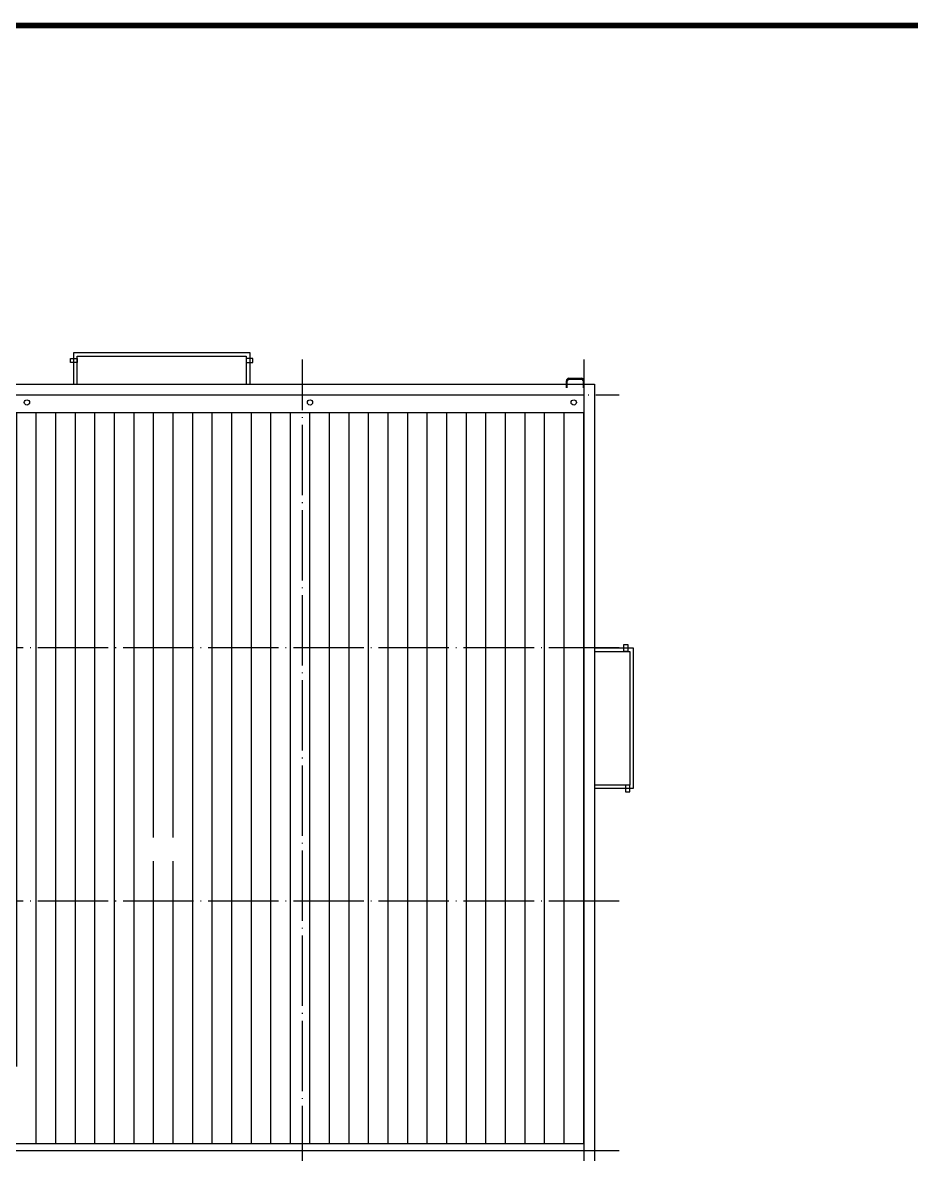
# Model space of a CAD drawing. Extents: x 1036631 to 1215829, y 514619 to 909419.
# Drawn here: x 1165314 to 1190571, y 682519 to 714699 of the extents above; entities that cross this region are included whole.
import ezdxf

# ---------------------------------------------------------------- set-up
doc = ezdxf.new("R2010")
doc.units = 0
doc.header["$LTSCALE"] = 1000
doc.header["$MEASUREMENT"] = 0
doc.linetypes.add('DOTE', pattern=[2.42, 2, -0.2, 0.02, -0.2])
for name, color, linetype in [('AXIS', 3, 'Continuous'), ('BEAM', 7, 'Continuous'), ('DIM_IDEN', 3, 'Continuous'), ('DOTE', 1, 'Continuous'), ('PUB_TITLE', 4, 'Continuous'), ('卫浴', 7, 'Continuous'), ('粉刷', 8, 'Continuous'), ('落水管', 6, 'Continuous')]:
    doc.layers.add(name, color=color, linetype=linetype)

# ---------------------------------------------------------------- blocks, each defined once
blk = doc.blocks.new('A$C35DB12B6')
at = {"layer": 'BEAM', "linetype": 'ByBlock'}
for p, q in [((39, 500), (239, 500)), ((39, 473), (239, 473)), ((279, 433), (280, 67)), ((306, 433), (307, 67)), ((240, 27), (40, 27)), ((240, 0), (40, 0))]:
    blk.add_line(p, q, dxfattribs=at)
for centre, radius, start, end in [((239, 433), 66.7, 0, 90), ((239, 433), 40, 0, 90), ((240, 67), 40, 270, 0), ((240, 67), 66.7, 270, 0)]:
    blk.add_arc(centre, radius, start, end, dxfattribs=at)
at = {"layer": 'DIM_IDEN'}
blk.add_circle((0, 0), 0, dxfattribs=at)

msp = doc.modelspace()

# ---------------------------------------------------------------- hatches: boundary and pattern name
at = {"layer": '粉刷'}
h = msp.add_hatch(dxfattribs=at)
h.set_pattern_fill('ANSI31', color=256, scale=350, angle=45, style=0)
h.set_pattern_definition([(90, (0, 19974.9), (-555.625, 6e-14), [])])
h.paths.add_polyline_path([(1133267, 685019), (1133267, 682819), (1117267, 682819), (1117267, 703600), (1181267, 703600), (1181267, 682819), (1165267, 682819), (1165267, 685019)])
edge = h.paths.add_edge_path(flags=16)
edge.add_line((1121547, 691526), (1122340, 691526))
edge.add_line((1122340, 691526), (1122340, 690856))
edge.add_line((1122340, 690856), (1121547, 690856))
edge.add_line((1121547, 690856), (1121547, 691526))
edge.add_line((1121944, 691540), (1121944, 694119))
edge.add_line((1121944, 694119), (1121944, 694569))
edge = h.paths.add_edge_path(flags=16)
edge.add_line((1136773, 691526), (1137566, 691526))
edge.add_line((1137566, 691526), (1137566, 690856))
edge.add_line((1137566, 690856), (1136773, 690856))
edge.add_line((1136773, 690856), (1136773, 691526))
edge.add_line((1137170, 691540), (1137170, 694119))
edge.add_line((1137170, 694119), (1137170, 694569))
edge = h.paths.add_edge_path(flags=16)
edge.add_line((1152566, 691526), (1153359, 691526))
edge.add_line((1153359, 691526), (1153359, 690856))
edge.add_line((1153359, 690856), (1152566, 690856))
edge.add_line((1152566, 690856), (1152566, 691526))
edge.add_line((1152962, 691540), (1152962, 694119))
edge.add_line((1152962, 694119), (1152962, 694569))
edge = h.paths.add_edge_path(flags=16)
edge.add_line((1168835, 691526), (1169628, 691526))
edge.add_line((1169628, 691526), (1169628, 690856))
edge.add_line((1169628, 690856), (1168835, 690856))
edge.add_line((1168835, 690856), (1168835, 691526))
edge.add_line((1169231, 691540), (1169231, 694119))
edge.add_line((1169231, 694119), (1169231, 694569))

# ---------------------------------------------------------------- linework, layer by layer
for p, q in [((1181267, 703600), (1117267, 703600)), ((1181267, 682819), (1117267, 682819)), ((1181267, 682619), (1117267, 682619))]:
    msp.add_line(p, q)
for points in [[(1166767, 704419), (1166767, 705319), (1171767, 705319), (1171767, 704419)], [(1166867, 704419), (1166867, 705219), (1171667, 705219), (1171667, 704419)], [(1181567, 696919), (1182667, 696919), (1182667, 692919), (1181567, 692919)], [(1181567, 696819), (1182567, 696819), (1182567, 693019), (1181567, 693019)]]:
    msp.add_lwpolyline(points)
for points in [[(1116967, 704419), (1181567, 704419), (1181567, 660819), (1116967, 660819)], [(1117267, 704119), (1181267, 704119), (1181267, 661119), (1117267, 661119)]]:
    msp.add_lwpolyline(points, close=True)
at = {"layer": 'DOTE', "color": 251, "linetype": 'DOTE'}
for p, q in [((1173267, 660119), (1173267, 705119)), ((1181267, 705119), (1181267, 660119)), ((1116267, 704119), (1182267, 704119)), ((1182267, 696919), (1116267, 696919)), ((1182267, 689719), (1116267, 689719)), ((1182267, 682619), (1116267, 682619))]:
    msp.add_line(p, q, dxfattribs=at)
at = {"layer": 'PUB_TITLE', "const_width": 160}
msp.add_lwpolyline([(1100949, 650619), (1214229, 650619), (1214229, 714619), (1100949, 714619)], close=True, dxfattribs=at)
at = {"layer": '卫浴', "color": 1}
for centre in [(1165436, 703899), (1173481, 703899), (1180975, 703899)]:
    msp.add_circle(centre, 75, dxfattribs=at)
at = {"layer": '落水管'}
for points in [[(1166673, 705152), (1166867, 705152), (1166867, 705036), (1166673, 705036)], [(1171860, 705152), (1171667, 705152), (1171667, 705036), (1171860, 705036)], [(1182516, 697012), (1182516, 696819), (1182400, 696819), (1182400, 697012)], [(1182567, 692826), (1182567, 693019), (1182450, 693019), (1182450, 692826)]]:
    msp.add_lwpolyline(points, close=True, dxfattribs=at)

# ---------------------------------------------------------------- block references
at = {"layer": 'AXIS', "rotation": 90}
msp.add_blockref('A$C35DB12B6', (1181267, 704279), dxfattribs=at)

doc.saveas('drawing.dxf')
